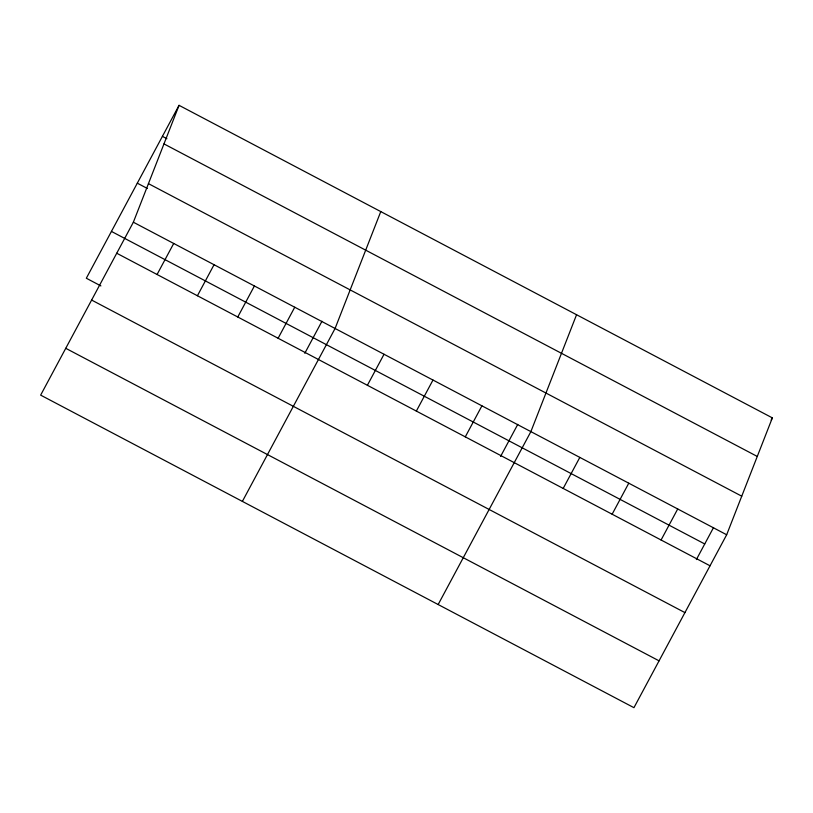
<?xml version="1.0" encoding="UTF-8"?>
<svg xmlns="http://www.w3.org/2000/svg" width="813" height="813" viewBox="0 0 813 813"><rect width="100%" height="100%" fill="white"/><g stroke="black" fill="none" stroke-linecap="round" stroke-linejoin="round"><path stroke-width="1.22" d="M133.362 222.213L179.053 105.324L772.35 417.872L726.67 534.761L633.947 707.676L40.65 395.128L133.362 222.213L726.67 534.761M380.769 211.593L335.088 328.472L242.376 501.397M576.559 314.733L530.879 431.622L438.156 604.537M179.053 105.324L86.33 278.239L100.903 285.922M157.072 274.489L173.708 243.463M197.417 295.749L214.053 264.723M237.762 316.999L254.398 285.973M278.107 338.249L294.743 307.223M304.794 353.289L321.978 321.237M367.395 385.291L384.031 354.265M416.347 411.073L432.983 380.047M465.29 436.855L481.926 405.829M500.584 456.428L517.769 424.376M563.185 488.43L579.821 457.404M612.138 514.212L628.774 483.186M661.081 540.005L677.717 508.968M696.375 559.568L713.56 527.515M771.161 420.087L772.35 417.872M162.417 136.35L166.899 138.718M163.972 143.901L757.269 456.449M148.444 183.636L741.741 496.184M137.306 183.179L147.397 188.494M111.442 231.42L704.739 543.968M116.726 253.239L710.023 565.787M91.625 300.058L684.922 612.606M65.762 348.31L659.058 660.847"/></g></svg>
